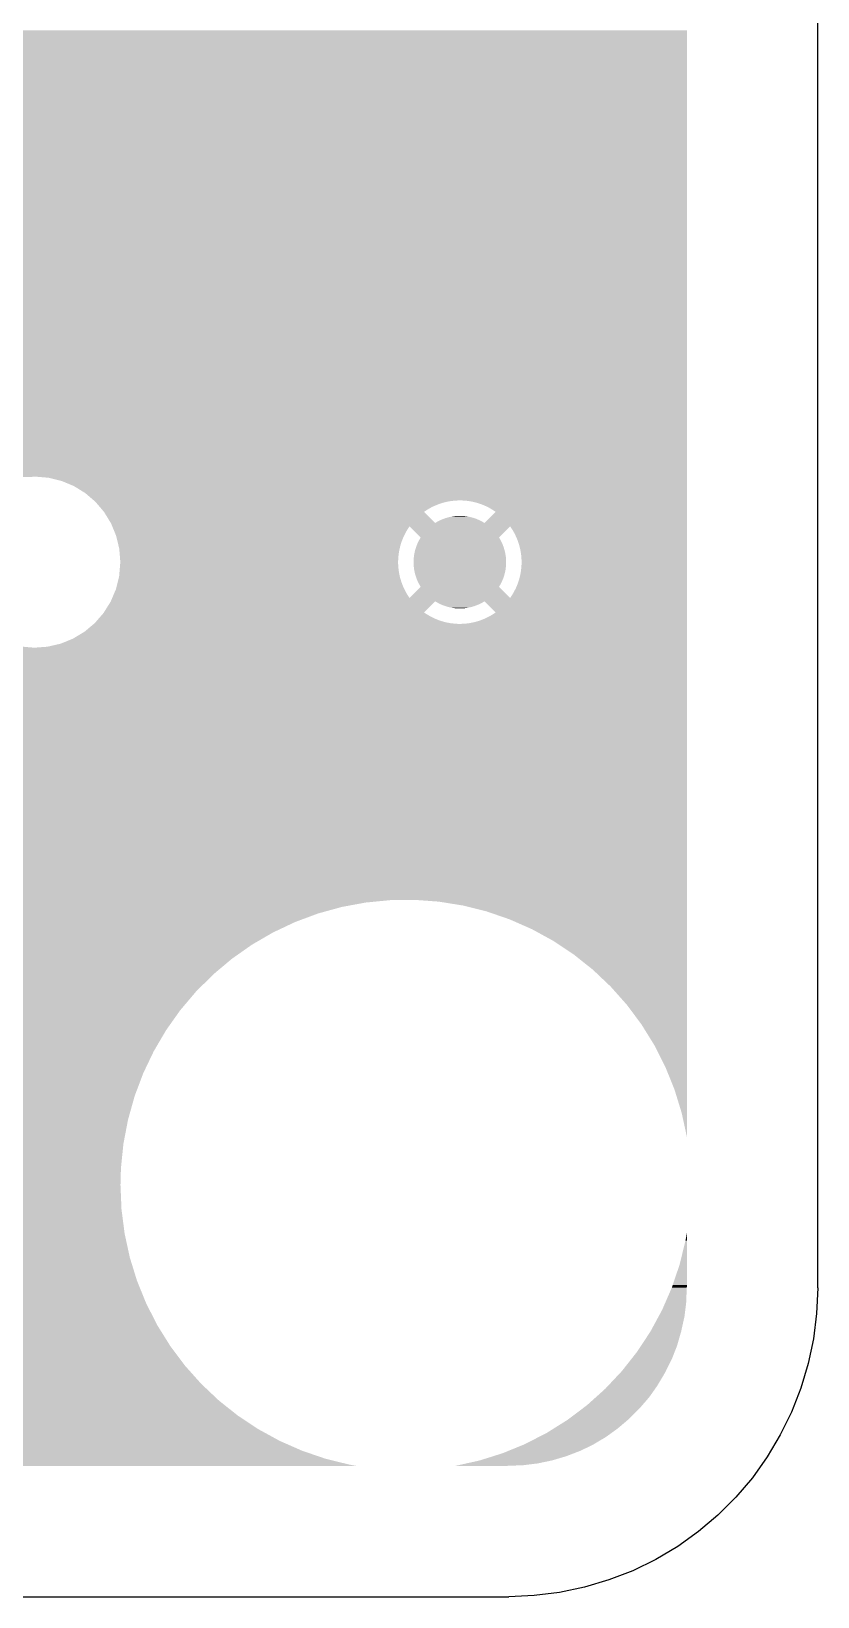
# Model space of a CAD drawing. Extents: x 295 to 953, y 10 to 290.
# Drawn here: x 831.82 to 851.68, y 71 to 110.52 of the extents above; entities that cross this region are included whole.
import ezdxf

# ---------------------------------------------------------------- set-up
doc = ezdxf.new("R2010")
doc.units = 0
doc.header["$LTSCALE"] = 5
doc.header["$MEASUREMENT"] = 0
doc.layers.add('GND1', color=7, linetype='CONTINUOUS')

msp = doc.modelspace()

# ---------------------------------------------------------------- linework, layer by layer
at = {"layer": 'GND1'}
for p, q in [((851.678, 78.799), (851.678, 267.297)), ((851.678, 78.799), (851.651, 78.152)), ((851.651, 78.152), (851.572, 77.512)), ((851.572, 77.512), (851.433, 76.884)), ((851.433, 76.884), (851.255, 76.263)), ((851.255, 76.263), (851.017, 75.662)), ((851.017, 75.662), (850.733, 75.088)), ((850.733, 75.088), (850.403, 74.533)), ((850.403, 74.533), (850.033, 74.005)), ((850.033, 74.005), (849.611, 73.516)), ((849.611, 73.516), (849.155, 73.06)), ((849.155, 73.06), (848.666, 72.644)), ((848.666, 72.644), (848.144, 72.268)), ((847.59, 71.938), (847.009, 71.654)), ((848.144, 72.268), (847.59, 71.938)), ((847.009, 71.654), (846.408, 71.423)), ((845.787, 71.238), (845.159, 71.106)), ((846.408, 71.423), (845.787, 71.238)), ((820.474, 71), (843.878, 71)), ((844.519, 71.026), (843.878, 71)), ((845.159, 71.106), (844.519, 71.026))]:
    msp.add_line(p, q, dxfattribs=at)
for points in [[(762.331, 110.493), (762.355, 110.548), (848.376, 110.493), (848.376, 110.548)], [(830.865, 110.306), (830.677, 110.493), (848.376, 110.306), (848.376, 110.493)], [(830.778, 110.25), (830.841, 110.289), (848.376, 110.25), (848.376, 110.289)], [(830.841, 110.289), (830.865, 110.306), (848.376, 110.289), (848.376, 110.306)], [(761.821, 109.881), (761.59, 110.112), (848.376, 109.881), (848.376, 110.112)], [(761.73, 109.821), (761.806, 109.871), (848.376, 109.821), (848.376, 109.871)], [(761.806, 109.871), (761.821, 109.881), (848.376, 109.871), (848.376, 109.881)], [(830.284, 110.112), (830.358, 110.117), (848.376, 110.112), (848.376, 110.117)], [(830.358, 110.117), (830.431, 110.126), (848.376, 110.117), (848.376, 110.126)], [(830.431, 110.126), (830.504, 110.141), (848.376, 110.126), (848.376, 110.141)], [(830.504, 110.141), (830.575, 110.161), (848.376, 110.141), (848.376, 110.161)], [(830.575, 110.161), (830.645, 110.186), (848.376, 110.161), (848.376, 110.186)], [(830.645, 110.186), (830.713, 110.216), (848.376, 110.186), (848.376, 110.216)], [(830.713, 110.216), (830.778, 110.25), (848.376, 110.216), (848.376, 110.25)], [(738.409, 109.48), (738.295, 109.594), (848.376, 109.48), (848.376, 109.594)], [(738.385, 109.464), (738.409, 109.48), (848.376, 109.464), (848.376, 109.48)], [(760.955, 109.594), (761.046, 109.599), (848.376, 109.594), (848.376, 109.599)], [(761.046, 109.599), (761.136, 109.609), (848.376, 109.599), (848.376, 109.609)], [(761.136, 109.609), (761.225, 109.624), (848.376, 109.609), (848.376, 109.624)], [(761.225, 109.624), (761.314, 109.645), (848.376, 109.624), (848.376, 109.645)], [(761.314, 109.645), (761.401, 109.67), (848.376, 109.645), (848.376, 109.67)], [(761.401, 109.67), (761.486, 109.701), (848.376, 109.67), (848.376, 109.701)], [(761.486, 109.701), (761.57, 109.736), (848.376, 109.701), (848.376, 109.736)], [(761.57, 109.736), (761.651, 109.776), (848.376, 109.736), (848.376, 109.776)], [(761.651, 109.776), (761.73, 109.821), (848.376, 109.776), (848.376, 109.821)], [(725.499, 109.056), (725.268, 109.287), (848.376, 109.056), (848.376, 109.287)], [(737.828, 109.287), (737.902, 109.291), (848.376, 109.287), (848.376, 109.291)], [(737.902, 109.291), (737.975, 109.301), (848.376, 109.291), (848.376, 109.301)], [(737.975, 109.301), (738.048, 109.315), (848.376, 109.301), (848.376, 109.315)], [(738.048, 109.315), (738.119, 109.335), (848.376, 109.315), (848.376, 109.335)], [(738.119, 109.335), (738.189, 109.36), (848.376, 109.335), (848.376, 109.36)], [(738.189, 109.36), (738.257, 109.39), (848.376, 109.36), (848.376, 109.39)], [(738.257, 109.39), (738.322, 109.425), (848.376, 109.39), (848.376, 109.425)], [(738.322, 109.425), (738.385, 109.464), (848.376, 109.425), (848.376, 109.464)], [(649.462, 108.646), (649.567, 108.769), (848.376, 108.646), (848.376, 108.769)], [(724.633, 108.769), (724.724, 108.773), (848.376, 108.769), (848.376, 108.773)], [(724.724, 108.773), (724.814, 108.783), (848.376, 108.773), (848.376, 108.783)], [(724.814, 108.783), (724.903, 108.799), (848.376, 108.783), (848.376, 108.799)], [(724.903, 108.799), (724.992, 108.819), (848.376, 108.799), (848.376, 108.819)], [(724.992, 108.819), (725.079, 108.845), (848.376, 108.819), (848.376, 108.845)], [(725.079, 108.845), (725.164, 108.875), (848.376, 108.845), (848.376, 108.875)], [(725.164, 108.875), (725.248, 108.911), (848.376, 108.875), (848.376, 108.911)], [(725.248, 108.911), (725.329, 108.951), (848.376, 108.911), (848.376, 108.951)], [(725.329, 108.951), (725.408, 108.996), (848.376, 108.951), (848.376, 108.996)], [(725.408, 108.996), (725.484, 109.045), (848.376, 108.996), (848.376, 109.045)], [(725.484, 109.045), (725.499, 109.056), (848.376, 109.045), (848.376, 109.056)], [(530.485, 108.243), (530.388, 108.327), (848.376, 108.243), (848.376, 108.327)], [(648.547, 108.327), (648.796, 108.331), (848.376, 108.327), (848.376, 108.331)], [(648.796, 108.331), (649.039, 108.388), (848.376, 108.331), (848.376, 108.388)], [(649.039, 108.388), (649.264, 108.495), (848.376, 108.388), (848.376, 108.495)], [(649.264, 108.495), (649.462, 108.646), (848.376, 108.495), (848.376, 108.646)], [(530.523, 108.199), (530.485, 108.243), (848.376, 108.199), (848.376, 108.243)], [(581.308, 108.151), (581.064, 108.199), (848.376, 108.151), (848.376, 108.199)], [(581.509, 108.065), (581.308, 108.151), (848.376, 108.065), (848.376, 108.151)], [(640.447, 108.064), (640.373, 108.065), (848.376, 108.064), (848.376, 108.065)], [(640.521, 108.057), (640.447, 108.064), (848.376, 108.057), (848.376, 108.064)], [(640.594, 108.046), (640.521, 108.057), (848.376, 108.046), (848.376, 108.057)], [(640.666, 108.029), (640.594, 108.046), (848.376, 108.029), (848.376, 108.046)], [(640.737, 108.007), (640.666, 108.029), (848.376, 108.007), (848.376, 108.029)], [(640.806, 107.98), (640.737, 108.007), (848.376, 107.98), (848.376, 108.007)], [(640.873, 107.949), (640.806, 107.98), (848.376, 107.949), (848.376, 107.98)], [(640.938, 107.912), (640.873, 107.949), (848.376, 107.912), (848.376, 107.949)], [(641, 107.872), (640.938, 107.912), (848.376, 107.872), (848.376, 107.912)], [(581.965, 107.629), (581.932, 107.684), (848.376, 107.629), (848.376, 107.684)], [(640.812, 107.684), (641, 107.872), (848.376, 107.684), (848.376, 107.872)], [(641.271, 107.586), (641.243, 107.629), (848.376, 107.586), (848.376, 107.629)], [(641.309, 107.522), (641.271, 107.586), (848.376, 107.522), (848.376, 107.586)], [(641.342, 107.456), (641.309, 107.522), (848.376, 107.456), (848.376, 107.522)], [(641.371, 107.388), (641.342, 107.456), (848.376, 107.388), (848.376, 107.456)], [(641.394, 107.317), (641.371, 107.388), (848.376, 107.317), (848.376, 107.388)], [(641.412, 107.246), (641.394, 107.317), (848.376, 107.246), (848.376, 107.317)], [(641.425, 107.173), (641.412, 107.246), (848.376, 107.173), (848.376, 107.246)], [(641.433, 107.099), (641.425, 107.173), (848.376, 107.099), (848.376, 107.173)], [(641.378, 106.683), (641.4, 106.754), (848.376, 106.683), (848.376, 106.754)], [(641.4, 106.754), (641.417, 106.826), (848.376, 106.754), (848.376, 106.826)], [(641.417, 106.826), (641.428, 106.9), (848.376, 106.826), (848.376, 106.9)], [(641.428, 106.9), (641.435, 106.973), (848.376, 106.9), (848.376, 106.973)], [(641.436, 107.025), (641.433, 107.099), (848.376, 107.025), (848.376, 107.099)], [(641.435, 106.973), (641.436, 107.025), (848.376, 106.973), (848.376, 107.025)], [(611.006, 106.366), (610.918, 106.421), (848.376, 106.366), (848.376, 106.421)], [(641, 106.178), (640.812, 106.366), (848.376, 106.178), (848.376, 106.366)], [(641.243, 106.421), (641.283, 106.483), (848.376, 106.421), (848.376, 106.483)], [(641.283, 106.483), (641.32, 106.547), (848.376, 106.483), (848.376, 106.547)], [(641.32, 106.547), (641.351, 106.614), (848.376, 106.547), (848.376, 106.614)], [(641.351, 106.614), (641.378, 106.683), (848.376, 106.614), (848.376, 106.683)], [(611.603, 105.813), (611.457, 105.985), (848.376, 105.813), (848.376, 105.985)], [(640.419, 105.985), (640.493, 105.989), (848.376, 105.985), (848.376, 105.989)], [(640.493, 105.989), (640.566, 105.999), (848.376, 105.989), (848.376, 105.999)], [(640.566, 105.999), (640.639, 106.013), (848.376, 105.999), (848.376, 106.013)], [(640.639, 106.013), (640.71, 106.033), (848.376, 106.013), (848.376, 106.033)], [(640.71, 106.033), (640.78, 106.058), (848.376, 106.033), (848.376, 106.058)], [(640.78, 106.058), (640.848, 106.088), (848.376, 106.058), (848.376, 106.088)], [(640.848, 106.088), (640.913, 106.123), (848.376, 106.088), (848.376, 106.123)], [(640.913, 106.123), (640.976, 106.162), (848.376, 106.123), (848.376, 106.162)], [(640.976, 106.162), (641, 106.178), (848.376, 106.162), (848.376, 106.178)], [(611.658, 105.723), (611.603, 105.813), (848.376, 105.723), (848.376, 105.813)], [(665.509, 105.674), (665.265, 105.723), (848.376, 105.674), (848.376, 105.723)], [(665.738, 105.576), (665.509, 105.674), (848.376, 105.576), (848.376, 105.674)], [(665.941, 105.432), (665.738, 105.576), (848.376, 105.432), (848.376, 105.576)], [(666.11, 105.248), (665.941, 105.432), (848.376, 105.248), (848.376, 105.432)], [(666.235, 105.033), (666.11, 105.248), (848.376, 105.033), (848.376, 105.248)], [(666.28, 104.897), (666.235, 105.033), (848.376, 104.897), (848.376, 105.033)], [(672.113, 104.849), (671.869, 104.897), (848.376, 104.849), (848.376, 104.897)], [(672.342, 104.751), (672.113, 104.849), (848.376, 104.751), (848.376, 104.849)], [(672.545, 104.606), (672.342, 104.751), (848.376, 104.606), (848.376, 104.751)], [(672.714, 104.422), (672.545, 104.606), (848.376, 104.422), (848.376, 104.606)], [(672.839, 104.207), (672.714, 104.422), (848.376, 104.207), (848.376, 104.422)], [(672.917, 103.971), (672.839, 104.207), (848.376, 103.971), (848.376, 104.207)], [(672.944, 103.723), (672.917, 103.971), (848.376, 103.723), (848.376, 103.971)], [(672.925, 103.516), (672.944, 103.723), (848.376, 103.516), (848.376, 103.723)], [(672.738, 103.057), (672.856, 103.277), (848.376, 103.057), (848.376, 103.277)], [(672.856, 103.277), (672.925, 103.516), (848.376, 103.277), (848.376, 103.516)], [(672.378, 102.716), (672.576, 102.868), (848.376, 102.716), (848.376, 102.868)], [(672.576, 102.868), (672.738, 103.057), (848.376, 102.868), (848.376, 103.057)], [(524.78, 102.382), (524.78, 102.389), (848.376, 102.382), (848.376, 102.389)], [(529.303, 102.354), (528.967, 102.382), (848.376, 102.354), (848.376, 102.382)], [(609.839, 102.389), (610.175, 102.413), (848.376, 102.389), (848.376, 102.413)], [(610.175, 102.413), (610.504, 102.49), (848.376, 102.413), (848.376, 102.49)], [(610.504, 102.49), (610.65, 102.549), (848.376, 102.49), (848.376, 102.549)], [(671.661, 102.549), (671.91, 102.553), (848.376, 102.549), (848.376, 102.553)], [(671.91, 102.553), (672.153, 102.61), (848.376, 102.553), (848.376, 102.61)], [(672.153, 102.61), (672.378, 102.716), (848.376, 102.61), (848.376, 102.716)], [(529.631, 102.273), (529.303, 102.354), (848.376, 102.273), (848.376, 102.354)], [(529.942, 102.143), (529.631, 102.273), (848.376, 102.143), (848.376, 102.273)], [(530.229, 101.965), (529.942, 102.143), (848.376, 101.965), (848.376, 102.143)], [(530.485, 101.745), (530.229, 101.965), (848.376, 101.745), (848.376, 101.965)], [(530.704, 101.488), (530.485, 101.745), (848.376, 101.488), (848.376, 101.745)], [(530.879, 101.199), (530.704, 101.488), (848.376, 101.199), (848.376, 101.488)], [(531.008, 100.887), (530.879, 101.199), (848.376, 100.887), (848.376, 101.199)], [(531.086, 100.559), (531.008, 100.887), (848.376, 100.559), (848.376, 100.887)], [(531.113, 100.223), (531.086, 100.559), (848.376, 100.223), (848.376, 100.559)], [(531.089, 99.944), (531.113, 100.223), (848.376, 99.944), (848.376, 100.223)], [(737.328, 99.896), (737.083, 99.944), (848.376, 99.896), (848.376, 99.944)], [(737.557, 99.798), (737.328, 99.896), (848.376, 99.798), (848.376, 99.896)], [(737.76, 99.653), (737.557, 99.798), (848.376, 99.653), (848.376, 99.798)], [(737.898, 99.502), (737.76, 99.653), (848.376, 99.502), (848.376, 99.653)], [(824.627, 99.496), (824.537, 99.502), (848.376, 99.496), (848.376, 99.502)], [(824.717, 99.485), (824.627, 99.496), (848.376, 99.485), (848.376, 99.496)], [(824.807, 99.469), (824.717, 99.485), (848.376, 99.469), (848.376, 99.485)], [(824.895, 99.447), (824.807, 99.469), (848.376, 99.447), (848.376, 99.469)], [(824.982, 99.421), (824.895, 99.447), (848.376, 99.421), (848.376, 99.447)], [(825.067, 99.389), (824.982, 99.421), (848.376, 99.389), (848.376, 99.421)], [(825.15, 99.353), (825.067, 99.389), (848.376, 99.353), (848.376, 99.389)], [(825.231, 99.311), (825.15, 99.353), (848.376, 99.311), (848.376, 99.353)], [(825.287, 99.278), (825.231, 99.311), (848.376, 99.278), (848.376, 99.311)], [(825.309, 99.266), (825.287, 99.278), (831.75, 99.266), (831.925, 99.278)], [(832.262, 99.25), (831.925, 99.278), (848.376, 99.25), (848.376, 99.278)], [(832.589, 99.169), (832.262, 99.25), (848.376, 99.169), (848.376, 99.25)], [(832.901, 99.039), (832.589, 99.169), (848.376, 99.039), (848.376, 99.169)], [(833.188, 98.861), (832.901, 99.039), (848.376, 98.861), (848.376, 99.039)], [(833.402, 98.677), (833.188, 98.861), (848.376, 98.677), (848.376, 98.861)], [(833.407, 98.672), (833.402, 98.677), (842.516, 98.672), (842.607, 98.677)], [(833.419, 98.662), (833.407, 98.672), (842.426, 98.662), (842.516, 98.672)], [(833.437, 98.647), (833.419, 98.662), (842.337, 98.647), (842.426, 98.662)], [(833.444, 98.641), (833.437, 98.647), (842.311, 98.641), (842.337, 98.647)], [(833.456, 98.627), (833.444, 98.641), (842.248, 98.627), (842.311, 98.641)], [(833.478, 98.601), (833.456, 98.627), (842.161, 98.601), (842.248, 98.627)], [(833.504, 98.57), (833.478, 98.601), (842.076, 98.57), (842.161, 98.601)], [(833.534, 98.535), (833.504, 98.57), (841.992, 98.535), (842.076, 98.57)], [(833.568, 98.495), (833.534, 98.535), (841.911, 98.495), (841.992, 98.535)], [(833.606, 98.45), (833.568, 98.495), (841.832, 98.45), (841.911, 98.495)], [(833.648, 98.4), (833.606, 98.45), (841.756, 98.4), (841.832, 98.45)], [(842.698, 98.676), (842.607, 98.677), (848.376, 98.676), (848.376, 98.677)], [(842.788, 98.671), (842.698, 98.676), (848.376, 98.671), (848.376, 98.676)], [(842.878, 98.66), (842.788, 98.671), (848.376, 98.66), (848.376, 98.671)], [(842.968, 98.643), (842.878, 98.66), (848.376, 98.643), (848.376, 98.66)], [(843.056, 98.622), (842.968, 98.643), (848.376, 98.622), (848.376, 98.643)], [(843.143, 98.595), (843.056, 98.622), (848.376, 98.595), (848.376, 98.622)], [(843.228, 98.564), (843.143, 98.595), (848.376, 98.564), (848.376, 98.595)], [(843.311, 98.527), (843.228, 98.564), (848.376, 98.527), (848.376, 98.564)], [(843.392, 98.486), (843.311, 98.527), (848.376, 98.486), (848.376, 98.527)], [(843.47, 98.44), (843.392, 98.486), (848.376, 98.44), (848.376, 98.486)], [(843.545, 98.39), (843.47, 98.44), (848.376, 98.39), (848.376, 98.44)], [(833.657, 98.39), (833.648, 98.4), (841.741, 98.39), (841.756, 98.4)], [(833.662, 98.384), (833.657, 98.39), (841.747, 98.384), (841.741, 98.39)], [(833.83, 98.109), (833.662, 98.384), (842.022, 98.109), (841.747, 98.384)], [(833.838, 98.096), (833.83, 98.109), (848.376, 98.096), (848.376, 98.109)], [(833.869, 98.021), (833.838, 98.096), (848.376, 98.021), (848.376, 98.096)], [(833.9, 97.945), (833.869, 98.021), (841.322, 97.945), (841.372, 98.021)], [(841.653, 97.74), (841.372, 98.021), (843.634, 97.74), (843.914, 98.021)], [(842.022, 98.109), (842.067, 98.136), (843.265, 98.109), (843.218, 98.136)], [(842.067, 98.136), (842.091, 98.148), (843.218, 98.136), (843.197, 98.148)], [(842.091, 98.148), (842.137, 98.172), (843.197, 98.148), (843.148, 98.172)], [(842.137, 98.172), (842.162, 98.183), (843.148, 98.172), (843.126, 98.183)], [(842.162, 98.183), (842.209, 98.204), (843.126, 98.183), (843.076, 98.204)], [(842.209, 98.204), (842.235, 98.213), (843.076, 98.204), (843.054, 98.213)], [(842.235, 98.213), (842.283, 98.231), (843.054, 98.213), (843.002, 98.231)], [(842.283, 98.231), (842.31, 98.238), (843.002, 98.231), (842.979, 98.238)], [(842.31, 98.238), (842.358, 98.252), (842.979, 98.238), (842.926, 98.252)], [(842.358, 98.252), (842.386, 98.258), (842.926, 98.252), (842.903, 98.258)], [(842.386, 98.258), (842.435, 98.269), (842.903, 98.258), (842.849, 98.269)], [(842.435, 98.269), (842.465, 98.273), (842.849, 98.269), (842.826, 98.273)], [(842.465, 98.273), (842.513, 98.28), (842.826, 98.273), (842.769, 98.28)], [(842.513, 98.28), (842.546, 98.283), (842.769, 98.28), (842.748, 98.283)], [(842.546, 98.283), (842.591, 98.287), (842.748, 98.283), (842.685, 98.287)], [(842.591, 98.287), (842.67, 98.287), (842.685, 98.287), (842.67, 98.287)], [(843.265, 98.109), (843.545, 98.39), (848.376, 98.109), (848.376, 98.39)], [(843.945, 97.976), (843.914, 98.021), (848.376, 97.976), (848.376, 98.021)], [(833.932, 97.867), (833.9, 97.945), (841.276, 97.867), (841.322, 97.945)], [(833.965, 97.786), (833.932, 97.867), (841.235, 97.786), (841.276, 97.867)], [(833.966, 97.784), (833.965, 97.786), (841.234, 97.784), (841.235, 97.786)], [(833.986, 97.703), (833.966, 97.784), (841.198, 97.703), (841.234, 97.784)], [(834.006, 97.618), (833.986, 97.703), (841.167, 97.618), (841.198, 97.703)], [(834.027, 97.531), (834.006, 97.618), (841.14, 97.531), (841.167, 97.618)], [(841.579, 97.602), (841.602, 97.649), (843.707, 97.602), (843.685, 97.649)], [(841.602, 97.649), (841.614, 97.672), (843.685, 97.649), (843.672, 97.672)], [(841.614, 97.672), (841.64, 97.718), (843.672, 97.672), (843.647, 97.718)], [(841.64, 97.718), (841.653, 97.74), (843.647, 97.718), (843.633, 97.74)], [(841.653, 97.74), (841.653, 97.74), (843.633, 97.74), (843.634, 97.74)], [(843.993, 97.899), (843.945, 97.976), (848.376, 97.899), (848.376, 97.976)], [(844.036, 97.819), (843.993, 97.899), (848.376, 97.819), (848.376, 97.899)], [(844.074, 97.737), (844.036, 97.819), (848.376, 97.737), (848.376, 97.819)], [(844.108, 97.652), (844.074, 97.737), (848.376, 97.652), (848.376, 97.737)], [(844.136, 97.566), (844.108, 97.652), (848.376, 97.566), (848.376, 97.652)], [(834.045, 97.455), (834.027, 97.531), (841.122, 97.455), (841.14, 97.531)], [(834.046, 97.443), (834.045, 97.455), (841.119, 97.443), (841.122, 97.455)], [(834.053, 97.354), (834.046, 97.443), (841.103, 97.354), (841.119, 97.443)], [(834.06, 97.264), (834.053, 97.354), (841.092, 97.264), (841.103, 97.354)], [(834.067, 97.173), (834.06, 97.264), (841.086, 97.173), (841.092, 97.264)], [(841.478, 97.197), (841.479, 97.224), (843.81, 97.197), (843.807, 97.224)], [(841.479, 97.224), (841.486, 97.276), (843.807, 97.224), (843.802, 97.276)], [(841.486, 97.276), (841.489, 97.302), (843.802, 97.276), (843.797, 97.302)], [(841.489, 97.302), (841.499, 97.353), (843.797, 97.302), (843.788, 97.353)], [(841.499, 97.353), (841.504, 97.379), (843.788, 97.353), (843.782, 97.379)], [(841.504, 97.379), (841.517, 97.429), (843.782, 97.379), (843.77, 97.429)], [(841.517, 97.429), (841.524, 97.455), (843.77, 97.429), (843.762, 97.455)], [(841.524, 97.455), (841.54, 97.504), (843.762, 97.455), (843.747, 97.504)], [(841.54, 97.504), (841.549, 97.529), (843.747, 97.504), (843.737, 97.529)], [(841.549, 97.529), (841.569, 97.578), (843.737, 97.529), (843.718, 97.578)], [(841.569, 97.578), (841.579, 97.602), (843.718, 97.578), (843.707, 97.602)], [(844.16, 97.479), (844.136, 97.566), (848.376, 97.479), (848.376, 97.566)], [(844.178, 97.39), (844.16, 97.479), (848.376, 97.39), (848.376, 97.479)], [(844.191, 97.3), (844.178, 97.39), (848.376, 97.3), (848.376, 97.39)], [(844.199, 97.209), (844.191, 97.3), (848.376, 97.209), (848.376, 97.3)], [(834.045, 96.812), (834.053, 96.902), (841.115, 96.812), (841.1, 96.902)], [(834.053, 96.902), (834.061, 96.992), (841.1, 96.902), (841.09, 96.992)], [(834.061, 96.992), (834.068, 97.083), (841.09, 96.992), (841.085, 97.083)], [(834.071, 97.119), (834.067, 97.173), (841.085, 97.119), (841.086, 97.173)], [(834.068, 97.083), (834.071, 97.119), (841.085, 97.083), (841.085, 97.119)], [(841.474, 97.119), (841.475, 97.145), (843.812, 97.119), (843.811, 97.145)], [(841.475, 97.093), (841.474, 97.119), (843.812, 97.093), (843.812, 97.119)], [(841.475, 97.145), (841.478, 97.197), (843.811, 97.145), (843.81, 97.197)], [(841.477, 97.04), (841.475, 97.093), (843.809, 97.04), (843.812, 97.093)], [(841.48, 97.014), (841.477, 97.04), (843.807, 97.014), (843.809, 97.04)], [(841.485, 96.962), (841.48, 97.014), (843.801, 96.962), (843.807, 97.014)], [(841.489, 96.936), (841.485, 96.962), (843.798, 96.936), (843.801, 96.962)], [(841.498, 96.885), (841.489, 96.936), (843.788, 96.885), (843.798, 96.936)], [(841.504, 96.859), (841.498, 96.885), (843.783, 96.859), (843.788, 96.885)], [(841.516, 96.808), (841.504, 96.859), (843.77, 96.808), (843.783, 96.859)], [(844.168, 96.794), (844.184, 96.884), (848.376, 96.794), (848.376, 96.884)], [(844.184, 96.884), (844.195, 96.974), (848.376, 96.884), (848.376, 96.974)], [(844.195, 96.974), (844.201, 97.064), (848.376, 96.974), (848.376, 97.064)], [(844.202, 97.119), (844.199, 97.209), (848.376, 97.119), (848.376, 97.209)], [(844.201, 97.064), (844.202, 97.119), (848.376, 97.064), (848.376, 97.119)], [(833.958, 96.428), (833.968, 96.468), (841.247, 96.428), (841.227, 96.468)], [(833.968, 96.468), (833.989, 96.551), (841.227, 96.468), (841.192, 96.551)], [(833.989, 96.551), (834.011, 96.637), (841.192, 96.551), (841.161, 96.637)], [(834.011, 96.637), (834.033, 96.724), (841.161, 96.637), (841.136, 96.724)], [(834.033, 96.724), (834.041, 96.756), (841.136, 96.724), (841.128, 96.756)], [(834.041, 96.756), (834.045, 96.812), (841.128, 96.756), (841.115, 96.812)], [(841.372, 96.217), (841.653, 96.497), (843.914, 96.217), (843.634, 96.497)], [(841.524, 96.783), (841.516, 96.808), (843.763, 96.783), (843.77, 96.808)], [(841.54, 96.733), (841.524, 96.783), (843.746, 96.733), (843.763, 96.783)], [(841.549, 96.709), (841.54, 96.733), (843.738, 96.709), (843.746, 96.733)], [(841.568, 96.66), (841.549, 96.709), (843.718, 96.66), (843.738, 96.709)], [(841.579, 96.636), (841.568, 96.66), (843.708, 96.636), (843.718, 96.66)], [(841.601, 96.589), (841.579, 96.636), (843.684, 96.589), (843.708, 96.636)], [(841.614, 96.566), (841.601, 96.589), (843.673, 96.566), (843.684, 96.589)], [(841.639, 96.52), (841.614, 96.566), (843.646, 96.52), (843.673, 96.566)], [(841.653, 96.498), (841.639, 96.52), (843.633, 96.498), (843.646, 96.52)], [(841.653, 96.497), (841.653, 96.498), (843.634, 96.497), (843.633, 96.498)], [(844.01, 96.371), (844.052, 96.451), (848.376, 96.371), (848.376, 96.451)], [(844.052, 96.451), (844.088, 96.534), (848.376, 96.451), (848.376, 96.534)], [(844.088, 96.534), (844.12, 96.62), (848.376, 96.534), (848.376, 96.62)], [(844.12, 96.62), (844.146, 96.706), (848.376, 96.62), (848.376, 96.706)], [(844.146, 96.706), (844.168, 96.794), (848.376, 96.706), (848.376, 96.794)], [(833.656, 95.848), (833.825, 96.118), (841.741, 95.848), (842.011, 96.118)], [(833.825, 96.118), (833.83, 96.129), (842.011, 96.118), (842.022, 96.129)], [(833.83, 96.129), (833.868, 96.217), (848.376, 96.129), (848.376, 96.217)], [(833.868, 96.217), (833.874, 96.232), (841.372, 96.217), (841.362, 96.232)], [(833.874, 96.232), (833.906, 96.308), (841.362, 96.232), (841.312, 96.308)], [(833.906, 96.308), (833.94, 96.387), (841.312, 96.308), (841.267, 96.387)], [(833.94, 96.387), (833.958, 96.428), (841.267, 96.387), (841.247, 96.428)], [(842.068, 96.102), (842.022, 96.129), (843.219, 96.102), (843.265, 96.129)], [(842.09, 96.089), (842.068, 96.102), (843.195, 96.089), (843.219, 96.102)], [(842.138, 96.065), (842.09, 96.089), (843.15, 96.065), (843.195, 96.089)], [(842.16, 96.054), (842.138, 96.065), (843.125, 96.054), (843.15, 96.065)], [(842.21, 96.034), (842.16, 96.054), (843.078, 96.034), (843.125, 96.054)], [(843.545, 95.848), (843.265, 96.129), (848.376, 95.848), (848.376, 96.129)], [(843.914, 96.217), (843.965, 96.292), (848.376, 96.217), (848.376, 96.292)], [(843.965, 96.292), (844.01, 96.371), (848.376, 96.292), (848.376, 96.371)], [(833.458, 95.616), (833.481, 95.642), (842.231, 95.616), (842.144, 95.642)], [(833.481, 95.642), (833.508, 95.674), (842.144, 95.642), (842.059, 95.674)], [(833.508, 95.674), (833.54, 95.71), (842.059, 95.674), (841.976, 95.71)], [(833.54, 95.71), (833.576, 95.752), (841.976, 95.71), (841.895, 95.752)], [(833.576, 95.752), (833.616, 95.798), (841.895, 95.752), (841.817, 95.798)], [(833.616, 95.798), (833.646, 95.832), (841.817, 95.798), (841.765, 95.832)], [(833.646, 95.832), (833.656, 95.848), (841.765, 95.832), (841.741, 95.848)], [(842.233, 96.024), (842.21, 96.034), (843.052, 96.024), (843.078, 96.034)], [(842.284, 96.007), (842.233, 96.024), (843.004, 96.007), (843.052, 96.024)], [(842.307, 95.999), (842.284, 96.007), (842.977, 95.999), (843.004, 96.007)], [(842.36, 95.985), (842.307, 95.999), (842.928, 95.985), (842.977, 95.999)], [(842.383, 95.979), (842.36, 95.985), (842.9, 95.979), (842.928, 95.985)], [(842.438, 95.969), (842.383, 95.979), (842.852, 95.969), (842.9, 95.979)], [(842.461, 95.964), (842.438, 95.969), (842.822, 95.964), (842.852, 95.969)], [(842.517, 95.957), (842.461, 95.964), (842.774, 95.957), (842.822, 95.964)], [(842.539, 95.955), (842.517, 95.957), (842.74, 95.955), (842.774, 95.957)], [(842.601, 95.951), (842.539, 95.955), (842.696, 95.951), (842.74, 95.955)], [(842.617, 95.95), (842.601, 95.951), (842.617, 95.95), (842.696, 95.951)], [(843.125, 95.637), (843.211, 95.667), (848.376, 95.637), (848.376, 95.667)], [(843.211, 95.667), (843.294, 95.703), (848.376, 95.667), (848.376, 95.703)], [(843.294, 95.703), (843.375, 95.743), (848.376, 95.703), (848.376, 95.743)], [(843.375, 95.743), (843.454, 95.788), (848.376, 95.743), (848.376, 95.788)], [(843.454, 95.788), (843.53, 95.837), (848.376, 95.788), (848.376, 95.837)], [(843.53, 95.837), (843.545, 95.848), (848.376, 95.837), (848.376, 95.848)], [(832.876, 95.187), (833.166, 95.361), (848.376, 95.187), (848.376, 95.361)], [(833.166, 95.361), (833.404, 95.561), (848.376, 95.361), (848.376, 95.561)], [(833.404, 95.561), (833.405, 95.561), (842.679, 95.561), (842.589, 95.561)], [(833.405, 95.561), (833.412, 95.567), (842.589, 95.561), (842.498, 95.567)], [(833.412, 95.567), (833.424, 95.578), (842.498, 95.567), (842.413, 95.578)], [(833.424, 95.578), (833.425, 95.578), (842.413, 95.578), (842.408, 95.578)], [(833.425, 95.578), (833.439, 95.594), (842.408, 95.578), (842.319, 95.594)], [(833.439, 95.594), (833.458, 95.616), (842.319, 95.594), (842.231, 95.616)], [(842.679, 95.561), (842.77, 95.565), (848.376, 95.561), (848.376, 95.565)], [(842.77, 95.565), (842.86, 95.575), (848.376, 95.565), (848.376, 95.575)], [(842.86, 95.575), (842.95, 95.591), (848.376, 95.575), (848.376, 95.591)], [(842.95, 95.591), (843.038, 95.611), (848.376, 95.591), (848.376, 95.611)], [(843.038, 95.611), (843.125, 95.637), (848.376, 95.611), (848.376, 95.637)], [(821.409, 94.959), (821.294, 94.988), (831.898, 94.959), (831.562, 94.988)], [(821.467, 94.945), (821.409, 94.959), (848.376, 94.945), (848.376, 94.959)], [(821.857, 94.794), (821.467, 94.945), (848.376, 94.794), (848.376, 94.945)], [(831.898, 94.959), (832.235, 94.984), (848.376, 94.959), (848.376, 94.984)], [(832.235, 94.984), (832.564, 95.06), (848.376, 94.984), (848.376, 95.06)], [(832.564, 95.06), (832.876, 95.187), (848.376, 95.06), (848.376, 95.187)], [(822.224, 94.596), (821.857, 94.794), (848.376, 94.596), (848.376, 94.794)], [(822.563, 94.353), (822.224, 94.596), (848.376, 94.353), (848.376, 94.596)], [(822.869, 94.069), (822.563, 94.353), (848.376, 94.069), (848.376, 94.353)], [(823.137, 93.748), (822.869, 94.069), (848.376, 93.748), (848.376, 94.069)], [(823.362, 93.397), (823.137, 93.748), (848.376, 93.397), (848.376, 93.748)], [(823.541, 93.019), (823.362, 93.397), (848.376, 93.019), (848.376, 93.397)], [(823.671, 92.623), (823.541, 93.019), (848.376, 92.623), (848.376, 93.019)], [(823.749, 92.213), (823.671, 92.623), (848.376, 92.213), (848.376, 92.623)], [(823.776, 91.796), (823.749, 92.213), (848.376, 91.796), (848.376, 92.213)], [(823.776, 88.593), (823.776, 91.796), (848.376, 88.593), (848.376, 91.796)], [(823.776, 88.585), (823.776, 88.593), (840.88, 88.585), (841.497, 88.593)], [(823.776, 88.525), (823.776, 88.585), (840.266, 88.525), (840.88, 88.585)], [(842.112, 88.548), (841.497, 88.593), (848.376, 88.548), (848.376, 88.593)], [(842.721, 88.45), (842.112, 88.548), (848.376, 88.45), (848.376, 88.548)], [(823.776, 88.413), (823.776, 88.525), (839.66, 88.413), (840.266, 88.525)], [(823.776, 88.249), (823.776, 88.413), (839.065, 88.249), (839.66, 88.413)], [(823.776, 88.034), (823.776, 88.249), (838.487, 88.034), (839.065, 88.249)], [(843.319, 88.301), (842.721, 88.45), (848.376, 88.301), (848.376, 88.45)], [(843.902, 88.1), (843.319, 88.301), (848.376, 88.1), (848.376, 88.301)], [(823.776, 87.771), (823.776, 88.034), (837.929, 87.771), (838.487, 88.034)], [(823.776, 87.462), (823.776, 87.771), (837.396, 87.462), (837.929, 87.771)], [(844.466, 87.851), (843.902, 88.1), (848.376, 87.851), (848.376, 88.1)], [(845.007, 87.555), (844.466, 87.851), (848.376, 87.555), (848.376, 87.851)], [(823.776, 87.107), (823.776, 87.462), (836.891, 87.107), (837.396, 87.462)], [(845.52, 87.213), (845.007, 87.555), (848.376, 87.213), (848.376, 87.555)], [(823.776, 86.711), (823.776, 87.107), (836.419, 86.711), (836.891, 87.107)], [(846.003, 86.828), (845.52, 87.213), (848.376, 86.828), (848.376, 87.213)], [(823.776, 86.276), (823.776, 86.711), (835.982, 86.276), (836.419, 86.711)], [(846.45, 86.404), (846.003, 86.828), (848.376, 86.404), (848.376, 86.828)], [(823.776, 85.805), (823.776, 86.276), (835.583, 85.805), (835.982, 86.276)], [(846.86, 85.943), (846.45, 86.404), (848.376, 85.943), (848.376, 86.404)], [(823.776, 85.302), (823.776, 85.805), (835.227, 85.302), (835.583, 85.805)], [(847.228, 85.449), (846.86, 85.943), (848.376, 85.449), (848.376, 85.943)], [(847.553, 84.925), (847.228, 85.449), (848.376, 84.925), (848.376, 85.449)], [(823.776, 84.77), (823.776, 85.302), (834.915, 84.77), (835.227, 85.302)], [(823.776, 84.214), (823.776, 84.77), (834.649, 84.214), (834.915, 84.77)], [(847.832, 84.375), (847.553, 84.925), (848.376, 84.375), (848.376, 84.925)], [(823.776, 83.636), (823.776, 84.214), (834.432, 83.636), (834.649, 84.214)], [(848.063, 83.803), (847.832, 84.375), (848.376, 83.803), (848.376, 84.375)], [(848.244, 83.213), (848.063, 83.803), (848.376, 83.213), (848.376, 83.803)], [(823.776, 83.043), (823.776, 83.636), (834.266, 83.043), (834.432, 83.636)], [(823.776, 82.437), (823.776, 83.043), (834.15, 82.437), (834.266, 83.043)], [(848.375, 82.611), (848.244, 83.213), (848.376, 82.611), (848.376, 83.213)], [(848.375, 82.611), (848.375, 82.611), (848.375, 82.611), (848.376, 82.611)], [(823.776, 81.823), (823.776, 82.437), (834.087, 81.823), (834.15, 82.437)], [(823.776, 81.395), (823.776, 81.823), (834.075, 81.395), (834.087, 81.823)], [(823.776, 80.779), (823.776, 81.395), (834.101, 80.779), (834.075, 81.395)], [(823.776, 80.167), (823.776, 80.779), (834.18, 80.167), (834.101, 80.779)], [(823.776, 79.564), (823.776, 80.167), (834.311, 79.564), (834.18, 80.167)], [(848.193, 79.389), (848.339, 79.988), (848.376, 79.389), (848.376, 79.988)], [(848.339, 79.988), (848.375, 80.179), (848.376, 79.988), (848.376, 80.179)], [(848.375, 80.179), (848.375, 80.179), (848.376, 80.179), (848.375, 80.179)], [(823.776, 78.975), (823.776, 79.564), (834.493, 78.975), (834.311, 79.564)], [(848.017, 78.868), (848.193, 79.389), (848.376, 78.868), (848.376, 79.389)], [(823.776, 78.404), (823.776, 78.975), (834.725, 78.404), (834.493, 78.975)], [(847.83, 78.423), (847.996, 78.805), (848.357, 78.423), (848.373, 78.805)], [(847.996, 78.805), (848.017, 78.865), (848.373, 78.805), (848.376, 78.865)], [(848.017, 78.867), (848.017, 78.868), (848.376, 78.867), (848.376, 78.868)], [(848.017, 78.865), (848.017, 78.867), (848.376, 78.865), (848.376, 78.867)], [(823.776, 77.854), (823.776, 78.404), (835.005, 77.854), (834.725, 78.404)], [(847.75, 78.239), (847.829, 78.422), (848.335, 78.239), (848.357, 78.422)], [(847.829, 78.422), (847.83, 78.423), (848.357, 78.422), (848.357, 78.423)], [(847.456, 77.697), (847.659, 78.071), (848.231, 77.697), (848.314, 78.071)], [(847.659, 78.072), (847.75, 78.239), (848.314, 78.072), (848.335, 78.239)], [(847.659, 78.071), (847.659, 78.072), (848.314, 78.071), (848.314, 78.072)], [(823.776, 77.331), (823.776, 77.854), (835.331, 77.331), (835.005, 77.854)], [(847.214, 77.329), (847.456, 77.696), (848.125, 77.329), (848.231, 77.696)], [(847.456, 77.696), (847.456, 77.697), (848.231, 77.696), (848.231, 77.697)], [(823.776, 76.837), (823.776, 77.331), (835.7, 76.837), (835.331, 77.331)], [(846.977, 77.004), (847.117, 77.182), (847.997, 77.004), (848.067, 77.182)], [(847.117, 77.182), (847.214, 77.328), (848.067, 77.182), (848.125, 77.328)], [(847.214, 77.328), (847.214, 77.329), (848.125, 77.328), (848.125, 77.329)], [(823.776, 76.377), (823.776, 76.837), (836.111, 76.377), (835.7, 76.837)], [(846.706, 76.666), (846.735, 76.697), (847.83, 76.666), (847.845, 76.697)], [(846.735, 76.697), (846.976, 77.003), (847.845, 76.697), (847.996, 77.003)], [(846.976, 77.003), (846.977, 77.004), (847.996, 77.003), (847.997, 77.004)], [(823.776, 75.953), (823.776, 76.377), (836.559, 75.953), (836.111, 76.377)], [(846.313, 76.248), (846.387, 76.326), (847.573, 76.248), (847.628, 76.326)], [(846.387, 76.326), (846.388, 76.327), (847.628, 76.326), (847.628, 76.327)], [(846.388, 76.327), (846.705, 76.666), (847.628, 76.327), (847.83, 76.666)], [(823.776, 75.569), (823.776, 75.953), (837.042, 75.569), (836.559, 75.953)], [(845.855, 75.836), (846.078, 76.037), (847.251, 75.836), (847.425, 76.037)], [(846.079, 76.037), (846.313, 76.248), (847.425, 76.037), (847.573, 76.248)], [(823.776, 75.229), (823.776, 75.569), (837.556, 75.229), (837.042, 75.569)], [(845.362, 75.464), (845.394, 75.488), (846.885, 75.464), (846.913, 75.488)], [(845.394, 75.488), (845.395, 75.489), (846.913, 75.488), (846.914, 75.489)], [(845.395, 75.489), (845.762, 75.766), (846.914, 75.489), (847.191, 75.766)], [(845.762, 75.766), (845.763, 75.767), (847.191, 75.766), (847.191, 75.767)], [(845.763, 75.767), (845.855, 75.836), (847.191, 75.767), (847.251, 75.836)], [(823.776, 74.933), (823.776, 75.229), (838.097, 74.933), (837.556, 75.229)], [(844.634, 75.031), (844.84, 75.137), (846.33, 75.031), (846.477, 75.137)], [(844.84, 75.137), (845.011, 75.244), (846.477, 75.137), (846.626, 75.244)], [(845.011, 75.244), (845.012, 75.245), (846.626, 75.244), (846.627, 75.245)], [(845.012, 75.245), (845.362, 75.464), (846.627, 75.245), (846.885, 75.464)], [(823.776, 74.685), (823.776, 74.933), (838.661, 74.685), (838.097, 74.933)], [(843.875, 74.684), (844.267, 74.844), (845.689, 74.684), (846.017, 74.844)], [(844.267, 74.844), (844.268, 74.845), (846.017, 74.844), (846.018, 74.845)], [(844.268, 74.845), (844.291, 74.855), (846.018, 74.845), (846.034, 74.855)], [(844.291, 74.855), (844.634, 75.031), (846.034, 74.855), (846.33, 75.031)], [(823.776, 74.485), (823.776, 74.685), (839.245, 74.485), (838.661, 74.685)], [(823.776, 74.337), (823.776, 74.485), (839.844, 74.337), (839.245, 74.485)], [(823.776, 74.303), (823.776, 74.337), (840.022, 74.303), (839.844, 74.337)], [(823.776, 74.302), (823.776, 74.303), (840.022, 74.302), (840.023, 74.303)], [(823.776, 74.303), (823.776, 74.303), (840.023, 74.303), (840.022, 74.303)], [(842.53, 74.303), (842.607, 74.32), (843.835, 74.303), (844.247, 74.32)], [(842.53, 74.302), (842.53, 74.303), (843.81, 74.302), (843.823, 74.303)], [(842.53, 74.303), (842.53, 74.303), (843.823, 74.303), (843.835, 74.303)], [(842.607, 74.32), (842.812, 74.365), (844.248, 74.32), (844.615, 74.365)], [(842.607, 74.32), (842.607, 74.32), (844.247, 74.32), (844.248, 74.32)], [(842.812, 74.365), (842.813, 74.366), (844.615, 74.365), (844.616, 74.366)], [(842.813, 74.366), (843.132, 74.436), (844.616, 74.366), (844.952, 74.436)], [(843.132, 74.436), (843.147, 74.441), (844.952, 74.436), (844.973, 74.441)], [(843.147, 74.441), (843.497, 74.55), (844.974, 74.441), (845.341, 74.55)], [(843.147, 74.441), (843.147, 74.441), (844.973, 74.441), (844.974, 74.441)], [(843.497, 74.551), (843.721, 74.621), (845.342, 74.551), (845.524, 74.621)], [(843.497, 74.55), (843.497, 74.551), (845.341, 74.55), (845.342, 74.551)], [(843.721, 74.621), (843.875, 74.684), (845.524, 74.621), (845.688, 74.684)], [(843.875, 74.684), (843.875, 74.684), (845.688, 74.684), (845.689, 74.684)]]:
    msp.add_solid(points, dxfattribs=at)

doc.saveas('drawing.dxf')
